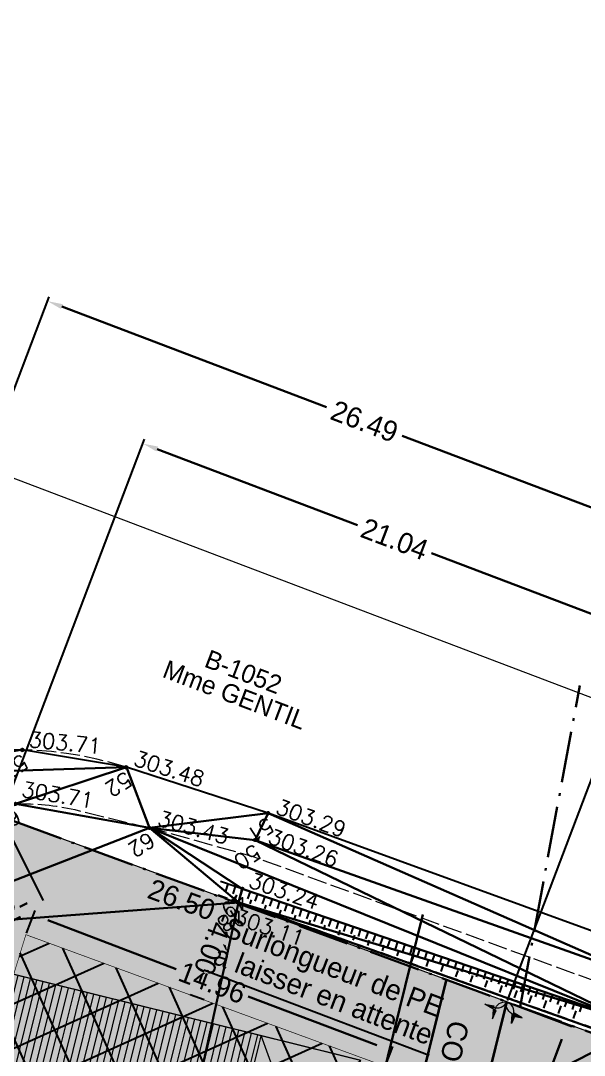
# Model space of a CAD drawing. Header units: metres. Extents: x 1851427 to 1852022, y 5183007 to 5183309.
# Drawn here: x 1851524.63 to 1851546.65, y 5183268.45 to 5183308.87 of the extents above; entities that cross this region are included whole.
import ezdxf
from ezdxf.enums import TextEntityAlignment as Align

# ---------------------------------------------------------------- set-up
doc = ezdxf.new("R2010")
doc.units = ezdxf.units.M
doc.header["$LTSCALE"] = 2.5
doc.header["$PDMODE"] = 35
doc.header["$PDSIZE"] = 0.03
for name, pattern in [('L16', [0.375, 0.3, -0.075]), ('L5', [1.15, 0.8, -0.175, 0, -0.175]), ('L8', [0.225, 0.15, -0.075])]:
    doc.linetypes.add(name, pattern=pattern)
doc.layers.get('0').update_dxf_attribs({"linetype": 'CONTINUOUS', "lineweight": 30})
doc.layers.get('Defpoints').update_dxf_attribs({"linetype": 'CONTINUOUS'})
doc.layers.add('CADRE', color=7, linetype='CONTINUOUS', lineweight=13, true_color=0x285a87)
doc.layers.add('PRO_PAR_SURF', color=7, linetype='CONTINUOUS', lineweight=20, true_color=0x285a87)
doc.layers.add('N', color=1, linetype='CONTINUOUS', plot=False)
for name, color, linetype, lineweight in [('P', 7, 'CONTINUOUS', 50), ('PAR', 11, 'L5', 30), ('PAR_TXT', 230, 'CONTINUOUS', 20), ('PRO_BAT', 252, 'CONTINUOUS', 18), ('PRO_PAR', 1, 'CONTINUOUS', 35), ('PRO_PAR_COT', 200, 'CONTINUOUS', 20), ('PRO_PL_AXES', 193, 'L5', 15), ('TAL', 34, 'CONTINUOUS', 25), ('VOI', 251, 'CONTINUOUS', 20), ('Z', 7, 'CONTINUOUS', 9)]:
    doc.layers.add(name, color=color, linetype=linetype, lineweight=lineweight)
for name, color, linetype in [('PRO_BAT_OMBRES', 7, 'CONTINUOUS'), ('PRO_IMPLANTATION_MAISON', 140, 'L8'), ('PRO_IMPLANTATION_MAISON_COT', 140, 'CONTINUOUS'), ('PRO_PAR_HAC', 7, 'CONTINUOUS'), ('PRO_PL_AXES_3D', 7, 'CONTINUOUS'), ('PRO_RES_AEP_TXT', 130, 'CONTINUOUS'), ('PRO_RES_EP_TXT', 5, 'CONTINUOUS'), ('PRO_RES_EU_TXT', 34, 'CONTINUOUS'), ('TAL_HACH', 44, 'CONTINUOUS'), ('TN_', 94, 'CONTINUOUS')]:
    doc.layers.add(name, color=color, linetype=linetype)
doc.styles.add('_ECRITURE', font='')
doc.styles.add('Ecriture', font='')
doc.styles.add('SIMPLEX', font='SIMPLEX.SHX', dxfattribs={"oblique": 27})
doc.styles.add('SIMPLEX_IT', font='simplex.shx', dxfattribs={"oblique": 27})
doc.styles.get("Standard").update_dxf_attribs({"font": 'Arial.ttf'})
doc.styles.get('_ECRITURE').set_extended_font_data('NewsGoth BT')
doc.styles.get('Ecriture').set_extended_font_data('NewsGoth BT')
doc.dimstyles.new('Voirie', dxfattribs={"dimtxt": 0.8, "dimasz": 0.6, "dimexe": 0.18, "dimexo": 0.0625, "dimgap": 0, "dimtad": 0, "dimzin": 0, "dimdsep": 46, "dimtxsty": 'Ecriture', "dimcen": 0.04, "dimclrd": 256, "dimclre": 256, "dimclrt": 256, "dimaunit": 2, "dimadec": 3, "dimazin": 0, "dimtfac": 1, "dimtofl": 0, "dimtmove": 0, "dimatfit": 0, "dimfxl": 1, "dimtolj": 1, "dimtzin": 0, "dimlwd": -1, "dimarcsym": 0})
pattern_1 = [(180, (0, 0), (-2e-16, -0.15), [0, -0.15])]

# ---------------------------------------------------------------- blocks, each defined once
blk = doc.blocks.new('TCPOINT')
blk.add_point((0, 0))
at = {"layer": 'N'}
blk.add_attdef('MAT', (0.2, 0.2), '', height=0.34, dxfattribs=at)
at = {"layer": 'Z', "style": 'SIMPLEX'}
blk.add_attdef('ALT', (0.2, -0.54), '', height=0.34, dxfattribs=at)
blk = doc.blocks.new('PRO_MAIS_1')
at = {"layer": 'PRO_BAT'}
h = blk.add_hatch(color=253, dxfattribs=at)
h.dxf.hatch_style = 1
h.paths.add_polyline_path([(0.27, -3.39), (-3.73, -3.39), (-3.73, -9.39), (0.27, -9.39)])
h.paths.add_polyline_path([(10.23, 0), (0.27, 0), (0.27, -9.39), (10.23, -9.39)])
h = blk.add_hatch(dxfattribs=at)
h.set_pattern_fill('ANSI31', color=42, scale=0.13, angle=225)
h.paths.add_polyline_path([(0.27, -4.695), (0.27, 0), (10.23, 0), (10.23, -4.695)])
h = blk.add_hatch(dxfattribs=at)
h.set_pattern_fill('ANSI31', color=42, scale=0.08, angle=225)
h.paths.add_polyline_path([(10.23, -9.39), (0.27, -9.39), (0.27, -4.695), (10.23, -4.695)])
at = {"layer": 'PRO_BAT_OMBRES'}
h = blk.add_hatch(dxfattribs=at)
h.set_pattern_fill('PEPIN', color=256, scale=0.05, angle=180)
h.set_pattern_definition(pattern_1)
h.paths.add_polyline_path([(0.27, 0), (-1.425, -3.39), (0.27, -3.39)])
h = blk.add_hatch(dxfattribs=at)
h.set_pattern_fill('PEPIN', color=256, scale=0.05, angle=180)
h.set_pattern_definition(pattern_1)
h.paths.add_polyline_path([(10.23, -9.39), (0.27, -9.39), (-3.73, -9.39), (-3.73, -3.39), (-4.23, -4.39), (-4.23, -10.39), (-0.23, -10.39), (-0.73, -11.39), (9.23, -11.39)])
at = {"layer": 'PRO_BAT', "const_width": 0.05, "flags": 128}
for points in [[(10.23, 0), (0.27, 0), (0.27, -9.39), (10.23, -9.39)], [(0.27, -3.39), (-3.73, -3.39), (-3.73, -9.39), (0.27, -9.39)]]:
    blk.add_lwpolyline(points, close=True, dxfattribs=at)
at = {"layer": 'PRO_BAT', "color": 42, "flags": 128}
for points in [[(-3.73, -3.39), (-2.839, -4.726)], [(-0.621, -4.726), (0.27, -3.39)], [(-3.73, -9.39), (-2.839, -8.054)], [(-0.621, -8.054), (0.27, -9.39)]]:
    blk.add_lwpolyline(points, dxfattribs=at)
at = {"layer": 'PRO_BAT', "const_width": 0.05, "flags": 128}
blk.add_lwpolyline([(10.23, -4.695), (0.27, -4.695)], dxfattribs=at)
at = {"layer": 'PRO_BAT', "style": 'SIMPLEX_IT', "oblique": 27}
blk.add_text('Garage', height=0.75, rotation=270, dxfattribs=at).set_placement((-1.701, -6.187), align=Align.MIDDLE)
blk.add_text('Habitation', height=0.75, rotation=180, dxfattribs=at).set_placement((8.269, -5.158))
blk = doc.blocks.new('fleche cote')
blk.add_hatch(color=0).paths.add_polyline_path([(-0.524, -0.399), (-0.524, -0.55), (-0.975, -0.475)])
at = {"color": 0}
blk.add_lwpolyline([(-0.524, -0.475, 0.385882), (0, 0)], format="xyb", dxfattribs=at)
blk.add_lwpolyline([(-0.524, -0.399), (-0.524, -0.55), (-0.975, -0.475)], close=True, dxfattribs=at)
blk = doc.blocks.new('fleche cote2')
blk.add_hatch(color=0).paths.add_polyline_path([(-0.524, 0.399), (-0.524, 0.55), (-0.975, 0.475)])
at = {"color": 0}
blk.add_lwpolyline([(-0.524, 0.399), (-0.524, 0.55), (-0.975, 0.475)], close=True, dxfattribs=at)
blk.add_lwpolyline([(-0.524, 0.475, -0.385882), (0, 0)], format="xyb", dxfattribs=at)
blk = doc.blocks.new('*D49')
at = {"layer": 'Defpoints', "color": 0, "transparency": 16777216}
for p in [(1851532.79, 5183274.51), (1851533.229, 5183274.349), (1851531.852, 5183270.593)]:
    blk.add_point(p, dxfattribs=at)
at = {"layer": 'PRO_IMPLANTATION_MAISON_COT', "lineweight": -2, "transparency": 16777216}
for p, q in [((1851533.17, 5183274.371), (1851532.621, 5183274.572)), ((1851531.794, 5183270.615), (1851531.244, 5183270.816))]:
    blk.add_line(p, q, dxfattribs=at)
at = {"layer": 'PRO_IMPLANTATION_MAISON_COT', "transparency": 16777216}
for p, q in [((1851532.583, 5183273.947), (1851532.485, 5183273.679)), ((1851531.62, 5183271.318), (1851531.718, 5183271.585))]:
    blk.add_line(p, q, dxfattribs=at)
for points in [[(1851532.677, 5183273.912), (1851532.489, 5183273.981), (1851532.79, 5183274.51)], [(1851531.714, 5183271.283), (1851531.526, 5183271.352), (1851531.413, 5183270.754)]]:
    blk.add_solid(points, dxfattribs=at)
at = {"layer": 'PRO_IMPLANTATION_MAISON_COT', "transparency": 16777216, "insert": (1851532.102, 5183272.632), "char_height": 0.8, "attachment_point": 5, "rotation": 249.8745, "style": 'Ecriture'}
blk.add_mtext('\\A1;4.00', dxfattribs=at)
blk = doc.blocks.new('PAR_TXT_02')
at = {"layer": 'PAR_TXT', "style": '_ECRITURE'}
for tag, p in [('CONFINS_1', (0, 0.8)), ('CONFINS_2', (0, 0)), ('CONFINS_3', (0, -0.8)), ('CONFINS_4', (0, -1.6))]:
    blk.add_attdef(tag, text='', height=0.45, dxfattribs=at).set_placement(p, align=Align.MIDDLE)
blk = doc.blocks.new('*D86')
at = {"lineweight": -2, "transparency": 16777216}
for p, q in [((1851523.89, 5183277.838), (1851529.464, 5183292.52)), ((1851543.641, 5183270.591), (1851549.131, 5183285.052))]:
    blk.add_line(p, q, dxfattribs=at)
at = {"transparency": 16777216}
for p, q in [((1851529.961, 5183292.138), (1851537.791, 5183289.165)), ((1851548.507, 5183285.097), (1851540.676, 5183288.07))]:
    blk.add_line(p, q, dxfattribs=at)
for points in [[(1851529.996, 5183292.232), (1851529.925, 5183292.045), (1851529.4, 5183292.351)], [(1851548.542, 5183285.191), (1851548.471, 5183285.004), (1851549.067, 5183284.884)]]:
    blk.add_solid(points, dxfattribs=at)
at = {"layer": 'Defpoints', "color": 0, "transparency": 16777216}
for p in [(1851549.067, 5183284.884), (1851523.867, 5183277.78), (1851543.619, 5183270.532)]:
    blk.add_point(p, dxfattribs=at)
at = {"transparency": 16777216, "insert": (1851539.234, 5183288.618), "char_height": 0.8, "attachment_point": 5, "rotation": 339.21, "style": 'Ecriture'}
blk.add_mtext('\\A1;21.04', dxfattribs=at)
blk = doc.blocks.new('*D87')
at = {"lineweight": -2, "transparency": 16777216}
for p, q in [((1851518.766, 5183279.716), (1851525.74, 5183298.085)), ((1851543.643, 5183270.599), (1851550.508, 5183288.681))]:
    blk.add_line(p, q, dxfattribs=at)
at = {"transparency": 16777216}
for p, q in [((1851526.237, 5183297.703), (1851536.582, 5183293.776)), ((1851549.883, 5183288.726), (1851539.538, 5183292.653))]:
    blk.add_line(p, q, dxfattribs=at)
for points in [[(1851526.272, 5183297.797), (1851526.201, 5183297.61), (1851525.676, 5183297.916)], [(1851549.919, 5183288.819), (1851549.848, 5183288.632), (1851550.444, 5183288.513)]]:
    blk.add_solid(points, dxfattribs=at)
at = {"layer": 'Defpoints', "color": 0, "transparency": 16777216}
for p in [(1851550.444, 5183288.513), (1851518.743, 5183279.657), (1851543.621, 5183270.541)]:
    blk.add_point(p, dxfattribs=at)
at = {"transparency": 16777216, "insert": (1851538.06, 5183293.215), "char_height": 0.8, "attachment_point": 5, "rotation": 339.21, "style": 'Ecriture'}
blk.add_mtext('\\A1;26.49', dxfattribs=at)
blk = doc.blocks.new('*D90')
at = {"lineweight": -2, "transparency": 16777216}
for p, q in [((1851523.895, 5183277.724), (1851525.502, 5183274.502)), ((1851520.208, 5183275.885), (1851521.814, 5183272.663))]:
    blk.add_line(p, q, dxfattribs=at)
at = {"transparency": 16777216}
for p, q in [((1851524.884, 5183274.395), (1851524.6, 5183274.254)), ((1851522.271, 5183273.092), (1851522.555, 5183273.234))]:
    blk.add_line(p, q, dxfattribs=at)
for points in [[(1851524.84, 5183274.485), (1851524.929, 5183274.306), (1851525.421, 5183274.663)], [(1851522.226, 5183273.182), (1851522.315, 5183273.003), (1851521.734, 5183272.824)]]:
    blk.add_solid(points, dxfattribs=at)
at = {"layer": 'Defpoints', "color": 0, "transparency": 16777216}
for p in [(1851523.867, 5183277.78), (1851520.18, 5183275.941), (1851521.734, 5183272.824)]:
    blk.add_point(p, dxfattribs=at)
at = {"transparency": 16777216, "insert": (1851523.578, 5183273.744), "char_height": 0.8, "attachment_point": 5, "rotation": 26.5007, "style": 'Ecriture'}
blk.add_mtext('\\A1;4.12', dxfattribs=at)
blk = doc.blocks.new('*D100')
at = {"lineweight": -2, "transparency": 16777216}
for p, q in [((1851524.852, 5183273.225), (1851525.188, 5183274.109)), ((1851538.897, 5183268.079), (1851539.171, 5183268.8))]:
    blk.add_line(p, q, dxfattribs=at)
at = {"transparency": 16777216}
for p, q in [((1851525.685, 5183273.728), (1851530.709, 5183271.821)), ((1851538.546, 5183268.845), (1851533.522, 5183270.752))]:
    blk.add_line(p, q, dxfattribs=at)
for points in [[(1851525.721, 5183273.821), (1851525.65, 5183273.634), (1851525.124, 5183273.941)], [(1851538.581, 5183268.939), (1851538.51, 5183268.752), (1851539.107, 5183268.632)]]:
    blk.add_solid(points, dxfattribs=at)
at = {"layer": 'Defpoints', "color": 0, "transparency": 16777216}
for p in [(1851524.83, 5183273.167), (1851539.107, 5183268.632), (1851538.874, 5183268.02)]:
    blk.add_point(p, dxfattribs=at)
at = {"transparency": 16777216, "insert": (1851532.115, 5183271.286), "char_height": 0.8, "attachment_point": 5, "rotation": 339.21, "style": 'Ecriture'}
blk.add_mtext('\\A1;14.96', dxfattribs=at)
blk = doc.blocks.new('*D103')
at = {"lineweight": -2, "transparency": 16777216}
for p, q in [((1851543.679, 5183270.519), (1851546.157, 5183269.578)), ((1851540.196, 5183256.471), (1851541.057, 5183256.144))]:
    blk.add_line(p, q, dxfattribs=at)
at = {"transparency": 16777216}
for p, q in [((1851545.776, 5183269.081), (1851543.98, 5183264.349)), ((1851541.102, 5183256.769), (1851542.898, 5183261.5))]:
    blk.add_line(p, q, dxfattribs=at)
for points in [[(1851545.683, 5183269.116), (1851545.87, 5183269.045), (1851545.989, 5183269.642)], [(1851541.008, 5183256.804), (1851541.195, 5183256.733), (1851540.889, 5183256.208)]]:
    blk.add_solid(points, dxfattribs=at)
at = {"layer": 'Defpoints', "color": 0, "transparency": 16777216}
for p in [(1851543.621, 5183270.541), (1851540.137, 5183256.493), (1851540.889, 5183256.208)]:
    blk.add_point(p, dxfattribs=at)
at = {"transparency": 16777216, "insert": (1851543.439, 5183262.925), "char_height": 0.8, "attachment_point": 5, "rotation": 69.21, "style": 'Ecriture'}
blk.add_mtext('\\A1;14.37', dxfattribs=at)

msp = doc.modelspace()

# ---------------------------------------------------------------- hatches: boundary and pattern name
at = {"layer": 'PRO_IMPLANTATION_MAISON'}
h = msp.add_hatch(dxfattribs=at)
h.set_pattern_fill('ANSI37', color=256, scale=0.5)
h.set_pattern_definition([(24.21, (1851429.304, 5183182.4787), (-0.651005, 1.447877), []), (114.21, (1851429.304, 5183182.4787), (-1.447877, -0.651005), [])])
h.paths.add_polyline_path([(1851538.874, 5183268.02), (1851524.83, 5183273.167), (1851521.362, 5183261.808), (1851531.556, 5183259.28), (1851532.365, 5183262.542), (1851537.218, 5183261.338)])
at = {"layer": 'PRO_PAR_HAC'}
h = msp.add_hatch(color=174, dxfattribs=at)
h.dxf.hatch_style = 1
h.paths.add_polyline_path([(1851543.621, 5183270.541), (1851523.867, 5183277.78), (1851520.18, 5183275.941), (1851514.328, 5183256.649), (1851533.826, 5183251.815), (1851535.284, 5183257.696), (1851540.137, 5183256.493)])
h = msp.add_hatch(color=174, dxfattribs=at)
h.dxf.hatch_style = 1
h.paths.add_polyline_path([(1851571.716, 5183260.245), (1851543.621, 5183270.541), (1851538.934, 5183251.64), (1851568.148, 5183242.761)])

# ---------------------------------------------------------------- linework, layer by layer
msp.add_line((1851537.218, 5183261.338), (1851540.346, 5183273.956))
at = {"layer": 'CADRE'}
msp.add_lwpolyline([(1851477.29, 5183308.87), (1851615.887, 5183256.249), (1851565.308, 5183123.028), (1851426.711, 5183175.648)], close=True, dxfattribs=at)
at = {"layer": 'PAR', "flags": 128}
for points in [[(1851544.144, 5183270.349), (1851546.472, 5183282.903)], [(1851518.743, 5183279.657), (1851571.716, 5183260.245)]]:
    msp.add_lwpolyline(points, dxfattribs=at)
at = {"layer": 'PRO_IMPLANTATION_MAISON', "const_width": 0.025, "flags": 128}
msp.add_lwpolyline([(1851538.874, 5183268.02), (1851524.83, 5183273.167), (1851521.362, 5183261.808), (1851531.556, 5183259.28), (1851532.365, 5183262.542), (1851537.218, 5183261.338)], close=True, dxfattribs=at)
at = {"layer": 'PRO_PAR', "const_width": 0.1, "flags": 128}
msp.add_lwpolyline([(1851530.764, 5183218.694), (1851543.621, 5183270.541)], dxfattribs=at)
at = {"layer": 'PRO_PAR_SURF', "flags": 128}
for points in [[(1851543.621, 5183270.541), (1851523.867, 5183277.78), (1851520.18, 5183275.941), (1851514.328, 5183256.649), (1851533.826, 5183251.815), (1851535.284, 5183257.696), (1851540.137, 5183256.493)], [(1851571.716, 5183260.245), (1851543.621, 5183270.541), (1851538.934, 5183251.64), (1851568.148, 5183242.761)]]:
    msp.add_lwpolyline(points, close=True, dxfattribs=at)
at = {"layer": 'PRO_PL_AXES', "const_width": 0.1, "flags": 128}
msp.add_lwpolyline([(1851541.26, 5183271.406), (1851525.536, 5183207.996)], dxfattribs=at)
at = {"layer": 'PRO_PL_AXES_3D'}
msp.add_polyline3d([(1851541.26, 5183271.406, 302.747), (1851539.626, 5183264.819, 302.655), (1851537.918, 5183257.93, 302.545), (1851536.42, 5183251.89, 302.467), (1851534.732, 5183245.083, 302.358), (1851533.113, 5183238.551, 302.197), (1851531.63, 5183232.575, 302.074), (1851529.187, 5183222.723, 301.703), (1851528.461, 5183219.794, 301.635), (1851526.314, 5183211.133, 301.511), (1851526.062, 5183210.117, 301.48), (1851525.611, 5183208.299, 301.779), (1851525.536, 5183207.996, 301.918)], dxfattribs=at)
at = {"layer": 'PRO_RES_AEP_TXT', "color": 7, "linetype": 'Continuous', "flags": 128}
msp.add_lwpolyline([(1851531.783, 5183271.795), (1851540.581, 5183268.454)], dxfattribs=at)
msp.add_lwpolyline([(1851531.783, 5183271.795), (1851540.581, 5183268.454)], dxfattribs=at)
msp.add_lwpolyline([(1851531.783, 5183271.795), (1851540.581, 5183268.454)], dxfattribs=at)
at = {"layer": 'PRO_RES_EP_TXT', "color": 7, "linetype": 'Continuous', "flags": 128}
msp.add_lwpolyline([(1851531.783, 5183271.795), (1851540.581, 5183268.454)], dxfattribs=at)
msp.add_lwpolyline([(1851531.783, 5183271.795), (1851540.581, 5183268.454)], dxfattribs=at)
msp.add_lwpolyline([(1851531.783, 5183271.795), (1851540.581, 5183268.454)], dxfattribs=at)
at = {"layer": 'PRO_RES_EU_TXT', "color": 7, "linetype": 'Continuous', "flags": 128}
msp.add_lwpolyline([(1851531.783, 5183271.795), (1851540.581, 5183268.454)], dxfattribs=at)
msp.add_lwpolyline([(1851531.783, 5183271.795), (1851540.581, 5183268.454)], dxfattribs=at)
msp.add_lwpolyline([(1851531.783, 5183271.795), (1851540.581, 5183268.454)], dxfattribs=at)
at = {"layer": 'TAL', "flags": 128}
msp.add_lwpolyline([(1851572.737, 5183260.939), (1851570.333, 5183261.699), (1851560.098, 5183265.494), (1851548.281, 5183269.842), (1851532.435, 5183275.248)], dxfattribs=at)
at = {"layer": 'TAL', "linetype": 'L8', "flags": 128}
msp.add_lwpolyline([(1851570.185, 5183260.831), (1851559.933, 5183264.767), (1851548.054, 5183269.128), (1851532.189, 5183274.765)], dxfattribs=at)
at = {"layer": 'TAL_HACH'}
for p, q in [((1851532.435, 5183275.248), (1851532.435, 5183275.248)), ((1851532.724, 5183275.15), (1851532.627, 5183274.866)), ((1851533.012, 5183275.052), (1851532.915, 5183274.768)), ((1851533.059, 5183274.719), (1851533.011, 5183274.579)), ((1851533.3, 5183274.953), (1851533.203, 5183274.67)), ((1851533.588, 5183274.855), (1851533.491, 5183274.571)), ((1851533.876, 5183274.757), (1851533.779, 5183274.473)), ((1851534.164, 5183274.659), (1851534.067, 5183274.375)), ((1851533.635, 5183274.522), (1851533.585, 5183274.375)), ((1851534.211, 5183274.325), (1851534.159, 5183274.171)), ((1851534.452, 5183274.56), (1851534.355, 5183274.276)), ((1851534.74, 5183274.462), (1851534.643, 5183274.178)), ((1851535.028, 5183274.364), (1851534.932, 5183274.08)), ((1851535.317, 5183274.265), (1851535.22, 5183273.981)), ((1851534.787, 5183274.129), (1851534.732, 5183273.967)), ((1851535.364, 5183273.932), (1851535.306, 5183273.763)), ((1851535.605, 5183274.167), (1851535.508, 5183273.883)), ((1851535.893, 5183274.069), (1851535.796, 5183273.785)), ((1851536.181, 5183273.97), (1851536.084, 5183273.687)), ((1851536.469, 5183273.872), (1851536.372, 5183273.588)), ((1851535.94, 5183273.736), (1851535.88, 5183273.56)), ((1851536.516, 5183273.539), (1851536.454, 5183273.356)), ((1851536.757, 5183273.774), (1851536.66, 5183273.49)), ((1851537.045, 5183273.676), (1851536.948, 5183273.392)), ((1851537.333, 5183273.577), (1851537.236, 5183273.293)), ((1851537.621, 5183273.479), (1851537.525, 5183273.195)), ((1851537.91, 5183273.381), (1851537.813, 5183273.097)), ((1851537.092, 5183273.342), (1851537.027, 5183273.152)), ((1851537.669, 5183273.146), (1851537.601, 5183272.948)), ((1851538.198, 5183273.282), (1851538.101, 5183272.998)), ((1851538.486, 5183273.184), (1851538.389, 5183272.9)), ((1851538.774, 5183273.086), (1851538.677, 5183272.802)), ((1851539.062, 5183272.987), (1851538.965, 5183272.703)), ((1851538.245, 5183272.949), (1851538.175, 5183272.744)), ((1851538.821, 5183272.753), (1851538.749, 5183272.54)), ((1851539.35, 5183272.889), (1851539.253, 5183272.605)), ((1851539.638, 5183272.791), (1851539.541, 5183272.507)), ((1851539.926, 5183272.693), (1851539.829, 5183272.409)), ((1851540.214, 5183272.594), (1851540.118, 5183272.31)), ((1851539.397, 5183272.556), (1851539.322, 5183272.336)), ((1851539.973, 5183272.359), (1851539.896, 5183272.132)), ((1851540.502, 5183272.496), (1851540.406, 5183272.212)), ((1851540.55, 5183272.163), (1851540.47, 5183271.929)), ((1851540.791, 5183272.398), (1851540.694, 5183272.114)), ((1851541.079, 5183272.299), (1851540.982, 5183272.015)), ((1851541.367, 5183272.201), (1851541.27, 5183271.917)), ((1851541.126, 5183271.966), (1851541.043, 5183271.725)), ((1851541.655, 5183272.103), (1851541.558, 5183271.819)), ((1851541.702, 5183271.77), (1851541.617, 5183271.521)), ((1851541.943, 5183272.004), (1851541.846, 5183271.72)), ((1851542.231, 5183271.906), (1851542.134, 5183271.622)), ((1851542.519, 5183271.808), (1851542.422, 5183271.524)), ((1851542.278, 5183271.573), (1851542.191, 5183271.317)), ((1851542.807, 5183271.71), (1851542.71, 5183271.426)), ((1851542.855, 5183271.376), (1851542.765, 5183271.113)), ((1851543.095, 5183271.611), (1851542.999, 5183271.327)), ((1851543.384, 5183271.513), (1851543.287, 5183271.229)), ((1851543.672, 5183271.415), (1851543.575, 5183271.131)), ((1851543.431, 5183271.18), (1851543.338, 5183270.909)), ((1851543.96, 5183271.316), (1851543.863, 5183271.032)), ((1851544.007, 5183270.983), (1851543.912, 5183270.705)), ((1851544.248, 5183271.218), (1851544.151, 5183270.934)), ((1851544.536, 5183271.12), (1851544.439, 5183270.836)), ((1851544.824, 5183271.021), (1851544.727, 5183270.737)), ((1851544.583, 5183270.787), (1851544.486, 5183270.502)), ((1851545.112, 5183270.923), (1851545.015, 5183270.639)), ((1851545.159, 5183270.59), (1851545.06, 5183270.298)), ((1851545.4, 5183270.825), (1851545.303, 5183270.541)), ((1851545.688, 5183270.727), (1851545.592, 5183270.443)), ((1851545.977, 5183270.628), (1851545.88, 5183270.344)), ((1851545.736, 5183270.393), (1851545.633, 5183270.094)), ((1851546.265, 5183270.53), (1851546.168, 5183270.246)), ((1851546.312, 5183270.197), (1851546.207, 5183269.89)), ((1851546.553, 5183270.432), (1851546.456, 5183270.148))]:
    msp.add_line(p, q, dxfattribs=at)
at = {"layer": 'TN_'}
for points in [[(1851519.386, 5183279.412, 303.73), (1851528.756, 5183279.704, 303.48), (1851524.693, 5183280.384, 303.71)], [(1851524.426, 5183278.274, 303.71), (1851528.756, 5183279.704, 303.48), (1851519.386, 5183279.412, 303.73)], [(1851529.658, 5183277.342, 303.43), (1851528.756, 5183279.704, 303.48), (1851524.426, 5183278.274, 303.71)], [(1851529.658, 5183277.342, 303.43), (1851534.299, 5183277.911, 303.29), (1851528.756, 5183279.704, 303.48)], [(1851519.511, 5183273.39, 303.45), (1851529.658, 5183277.342, 303.43), (1851524.426, 5183278.274, 303.71)], [(1851533.789, 5183276.865, 303.26), (1851534.299, 5183277.911, 303.29), (1851529.658, 5183277.342, 303.43)], [(1851533.789, 5183276.865, 303.26), (1851548.973, 5183271.472, 302.77), (1851534.299, 5183277.911, 303.29)], [(1851548.973, 5183271.472, 302.77), (1851549.394, 5183272.418, 302.73), (1851534.299, 5183277.911, 303.29)], [(1851533.135, 5183274.429, 303.11), (1851529.658, 5183277.342, 303.43), (1851519.511, 5183273.39, 303.45)], [(1851548.281, 5183269.842, 302.65), (1851533.789, 5183276.865, 303.26), (1851529.658, 5183277.342, 303.43)], [(1851548.281, 5183269.842, 302.65), (1851529.658, 5183277.342, 303.43), (1851533.287, 5183274.958, 303.24)], [(1851533.135, 5183274.429, 303.11), (1851533.287, 5183274.958, 303.24), (1851529.658, 5183277.342, 303.43)], [(1851533.789, 5183276.865, 303.26), (1851548.281, 5183269.842, 302.65), (1851548.973, 5183271.472, 302.77)], [(1851548.281, 5183269.842, 302.65), (1851533.287, 5183274.958, 303.24), (1851533.135, 5183274.429, 303.11)], [(1851529.942, 5183259.867, 302.89), (1851533.135, 5183274.429, 303.11), (1851519.511, 5183273.39, 303.45)], [(1851548.054, 5183269.128, 302.45), (1851533.135, 5183274.429, 303.11), (1851529.942, 5183259.867, 302.89)], [(1851548.054, 5183269.128, 302.45), (1851548.281, 5183269.842, 302.65), (1851533.135, 5183274.429, 303.11)], [(1851529.942, 5183259.867, 302.89), (1851519.511, 5183273.39, 303.45), (1851517.108, 5183265.84, 303.21)], [(1851544.955, 5183256.222, 302.24), (1851548.054, 5183269.128, 302.45), (1851529.942, 5183259.867, 302.89)], [(1851544.955, 5183256.222, 302.24), (1851559.933, 5183264.767, 302.03), (1851548.054, 5183269.128, 302.45)]]:
    msp.add_3dface(points, dxfattribs=at)
at = {"layer": 'VOI', "linetype": 'L16', "flags": 128}
for points in [[(1851528.756, 5183279.704, 0.175212), (1851519.386, 5183279.412), (1851521.826, 5183288.61)], [(1851513.433, 5183259.653), (1851515.556, 5183266.587), (1851518.278, 5183275.519, -0.195988), (1851524.426, 5183278.274, -0.065357), (1851526.739, 5183278.051), (1851529.658, 5183277.342)]]:
    msp.add_lwpolyline(points, format="xyb", dxfattribs=at)
for points in [[(1851577.554, 5183261.609), (1851571.372, 5183263.977), (1851561.067, 5183267.986), (1851549.394, 5183272.418), (1851534.299, 5183277.911), (1851528.756, 5183279.704)], [(1851576.91, 5183259.928), (1851570.723, 5183262.298), (1851560.421, 5183266.306), (1851548.767, 5183270.731), (1851533.715, 5183276.209), (1851529.658, 5183277.342)]]:
    msp.add_lwpolyline(points, dxfattribs=at)

# ---------------------------------------------------------------- block references
at = {"layer": 'P'}
ref = msp.add_blockref('TCPOINT', (1851524.693, 5183280.384, 303.71), dxfattribs=dict(at, rotation=212.5130430288477))
ref.add_attrib('MAT', '53', (1851524.662, 5183280.245, 303.71), dxfattribs={"layer": 'N', "height": 0.6, "rotation": 212.513, "style": 'SIMPLEX'})
ref.add_attrib('ALT', '303.71', dxfattribs={"layer": 'Z', "height": 0.6, "rotation": 354.3192, "style": 'SIMPLEX'}).set_placement((1851524.985, 5183281.102), align=Align.TOP_LEFT)
ref = msp.add_blockref('TCPOINT', (1851528.756, 5183279.704, 303.48), dxfattribs=dict(at, rotation=212.5130430288477))
ref.add_attrib('MAT', '52', (1851528.726, 5183279.566, 303.48), dxfattribs={"layer": 'N', "height": 0.6, "rotation": 212.513, "style": 'SIMPLEX'})
ref.add_attrib('ALT', '303.48', dxfattribs={"layer": 'Z', "height": 0.6, "rotation": 342.0832, "style": 'SIMPLEX'}).set_placement((1851529.177, 5183280.371), align=Align.TOP_LEFT)
ref = msp.add_blockref('TCPOINT', (1851524.426, 5183278.274, 303.71), dxfattribs=dict(at, rotation=212.5130430288477))
ref.add_attrib('MAT', '61', (1851524.396, 5183278.136, 303.71), dxfattribs={"layer": 'N', "height": 0.6, "rotation": 212.513, "style": 'SIMPLEX'})
ref.add_attrib('ALT', '303.71', dxfattribs={"layer": 'Z', "height": 0.6, "rotation": 350.6117, "style": 'SIMPLEX'}).set_placement((1851524.725, 5183279.156), align=Align.TOP_LEFT)
ref = msp.add_blockref('TCPOINT', (1851534.299, 5183277.911, 303.29), dxfattribs=dict(at, rotation=212.5130430288477))
ref.add_attrib('MAT', '51', (1851534.269, 5183277.773, 303.29), dxfattribs={"layer": 'N', "height": 0.6, "rotation": 212.513, "style": 'SIMPLEX'})
ref.add_attrib('ALT', '303.29', dxfattribs={"layer": 'Z', "height": 0.6, "rotation": 340.0025, "style": 'SIMPLEX'}).set_placement((1851534.749, 5183278.483), align=Align.TOP_LEFT)
ref = msp.add_blockref('TCPOINT', (1851529.658, 5183277.342, 303.43), dxfattribs=dict(at, rotation=212.5130430288477))
ref.add_attrib('MAT', '62', (1851529.628, 5183277.204, 303.43), dxfattribs={"layer": 'N', "height": 0.6, "rotation": 212.513, "style": 'SIMPLEX'})
ref.add_attrib('ALT', '303.43', dxfattribs={"layer": 'Z', "height": 0.6, "rotation": 344.3896, "style": 'SIMPLEX'}).set_placement((1851530.095, 5183278.025), align=Align.TOP_LEFT)
ref = msp.add_blockref('TCPOINT', (1851533.789, 5183276.865, 303.26), dxfattribs=dict(at, rotation=212.5130430288477))
ref.add_attrib('MAT', '50', (1851533.758, 5183276.727, 303.26), dxfattribs={"layer": 'N', "height": 0.6, "rotation": 212.513, "style": 'SIMPLEX'})
ref.add_attrib('ALT', '303.26', dxfattribs={"layer": 'Z', "height": 0.6, "rotation": 340.0025, "style": 'SIMPLEX'}).set_placement((1851534.449, 5183277.323), align=Align.TOP_LEFT)
ref = msp.add_blockref('TCPOINT', (1851533.287, 5183274.958, 303.24), dxfattribs=dict(at, rotation=212.5130430288477))
ref.add_attrib('MAT', '49', (1851533.257, 5183274.82, 303.24), dxfattribs={"layer": 'N', "height": 0.6, "rotation": 212.513, "style": 'SIMPLEX'})
ref.add_attrib('ALT', '303.24', dxfattribs={"layer": 'Z', "height": 0.6, "rotation": 341.1608, "style": 'SIMPLEX'}).set_placement((1851533.68, 5183275.609), align=Align.TOP_LEFT)
ref = msp.add_blockref('TCPOINT', (1851533.135, 5183274.429, 303.11), dxfattribs=dict(at, rotation=212.5130430288477))
ref.add_attrib('MAT', '48', (1851533.104, 5183274.291, 303.11), dxfattribs={"layer": 'N', "height": 0.6, "rotation": 212.513, "style": 'SIMPLEX'})
ref.add_attrib('ALT', '303.11', dxfattribs={"layer": 'Z', "height": 0.6, "rotation": 341.1608, "style": 'SIMPLEX'}).set_placement((1851533.104, 5183274.186), align=Align.TOP_LEFT)
at = {"layer": 'PAR_TXT'}
ref = msp.add_blockref('PAR_TXT_02', (1851532.993, 5183282.538), dxfattribs=dict(at, xscale=1.197636594415805, yscale=1.197636594415805, zscale=1.197636594415805, rotation=339.2099677879127))
ref.add_attrib('CONFINS_1', 'B-1052', dxfattribs={"height": 0.7186, "rotation": 339.21, "style": '_ECRITURE'}).set_placement((1851533.333, 5183283.434), align=Align.MIDDLE)
ref.add_attrib('CONFINS_2', 'Mme GENTIL', dxfattribs={"height": 0.7186, "rotation": 339.21, "style": '_ECRITURE'}).set_placement((1851532.993, 5183282.538), align=Align.MIDDLE)
at = {"layer": 'PRO_BAT', "rotation": 166.0732546666864}
msp.add_blockref('PRO_MAIS_1', (1851532.024, 5183260.045), dxfattribs=at)
at = {"layer": 'PRO_PAR_COT', "xscale": 0.8, "yscale": 0.8, "zscale": 0.8}
for name, rotation in [('fleche cote', 339.8745260683597), ('fleche cote2', 76.07325464890286), ('fleche cote', 76.07325465097992), ('fleche cote2', 159.8745260702636)]:
    msp.add_blockref(name, (1851543.621, 5183270.541), dxfattribs=dict(at, rotation=rotation))

# ---------------------------------------------------------------- texts
at = {"layer": 'PRO_PAR_COT', "insert": (1851530.915, 5183274.53), "char_height": 0.8, "attachment_point": 5, "rotation": 339.8745, "style": 'Ecriture'}
msp.add_mtext('\\A1;26.50', dxfattribs=at)
at = {"layer": 'PRO_PL_AXES', "style": 'Ecriture'}
msp.add_text('COUPE TRANSVERSALE', height=0.8, rotation=256.0733, dxfattribs=at).set_placement((1851540.253, 5183263.628), align=Align.MIDDLE_CENTER)
at = {"layer": 'PRO_RES_AEP_TXT', "color": 7, "linetype": 'Continuous', "ltscale": 0.2, "style": 'Ecriture'}
for s, p in [('Surlongueur de PE', (1851536.724, 5183271.524)), ('Surlongueur de PE', (1851536.724, 5183271.524)), ('Surlongueur de PE', (1851536.724, 5183271.524)), ('à laisser en attente', (1851536.314, 5183270.444)), ('à laisser en attente', (1851536.314, 5183270.444)), ('à laisser en attente', (1851536.314, 5183270.444))]:
    msp.add_text(s, height=0.79999, rotation=339.2099, dxfattribs=at).set_placement(p, align=Align.CENTER)
at = {"layer": 'PRO_RES_EP_TXT', "color": 7, "linetype": 'Continuous', "ltscale": 0.2, "style": 'Ecriture'}
for s, p in [('Surlongueur de PE', (1851536.724, 5183271.524)), ('Surlongueur de PE', (1851536.724, 5183271.524)), ('Surlongueur de PE', (1851536.724, 5183271.524)), ('à laisser en attente', (1851536.314, 5183270.444)), ('à laisser en attente', (1851536.314, 5183270.444)), ('à laisser en attente', (1851536.314, 5183270.444))]:
    msp.add_text(s, height=0.79999, rotation=339.2099, dxfattribs=at).set_placement(p, align=Align.CENTER)
at = {"layer": 'PRO_RES_EU_TXT', "color": 7, "linetype": 'Continuous', "ltscale": 0.2, "style": 'Ecriture'}
for s, p in [('Surlongueur de PE', (1851536.724, 5183271.524)), ('Surlongueur de PE', (1851536.724, 5183271.524)), ('Surlongueur de PE', (1851536.724, 5183271.524)), ('à laisser en attente', (1851536.314, 5183270.444)), ('à laisser en attente', (1851536.314, 5183270.444)), ('à laisser en attente', (1851536.314, 5183270.444))]:
    msp.add_text(s, height=0.79999, rotation=339.2099, dxfattribs=at).set_placement(p, align=Align.CENTER)

# ---------------------------------------------------------------- dimensions: what is measured, and where the dimension line sits
for base, p1, p2, angle, picture, middle in [((1851550.444, 5183288.513), (1851518.743, 5183279.657), (1851543.621, 5183270.541), 339.21, '*D87', (1851538.06, 5183293.215)), ((1851549.067, 5183284.884), (1851523.867, 5183277.78), (1851543.619, 5183270.532), 339.21, '*D86', (1851539.234, 5183288.618)), ((1851539.107, 5183268.632), (1851524.83, 5183273.167), (1851538.874, 5183268.02), 339.21, '*D100', (1851532.115, 5183271.286)), ((1851540.889, 5183256.208), (1851543.621, 5183270.541), (1851540.137, 5183256.493), 69.21, '*D103', (1851543.439, 5183262.925))]:
    dim = msp.add_linear_dim(base=base, p1=p1, p2=p2, angle=angle, dimstyle='Voirie')
    dim.commit()
    dim.dimension.update_dxf_attribs({"geometry": picture, "text_midpoint": middle})
dim = msp.add_aligned_dim(p1=(1851523.867, 5183277.78), p2=(1851520.18, 5183275.941), distance=3.483, dimstyle='Voirie')
dim.commit()
dim.dimension.update_dxf_attribs({"geometry": '*D90', "text_midpoint": (1851523.578, 5183273.744)})
at = {"layer": 'PRO_IMPLANTATION_MAISON_COT'}
dim = msp.add_aligned_dim(p1=(1851531.852, 5183270.593), p2=(1851533.229, 5183274.349), distance=0.467, dimstyle='Voirie', dxfattribs=at)
dim.commit()
dim.dimension.update_dxf_attribs({"geometry": '*D49', "text_midpoint": (1851532.102, 5183272.632)})

doc.saveas('drawing.dxf')
